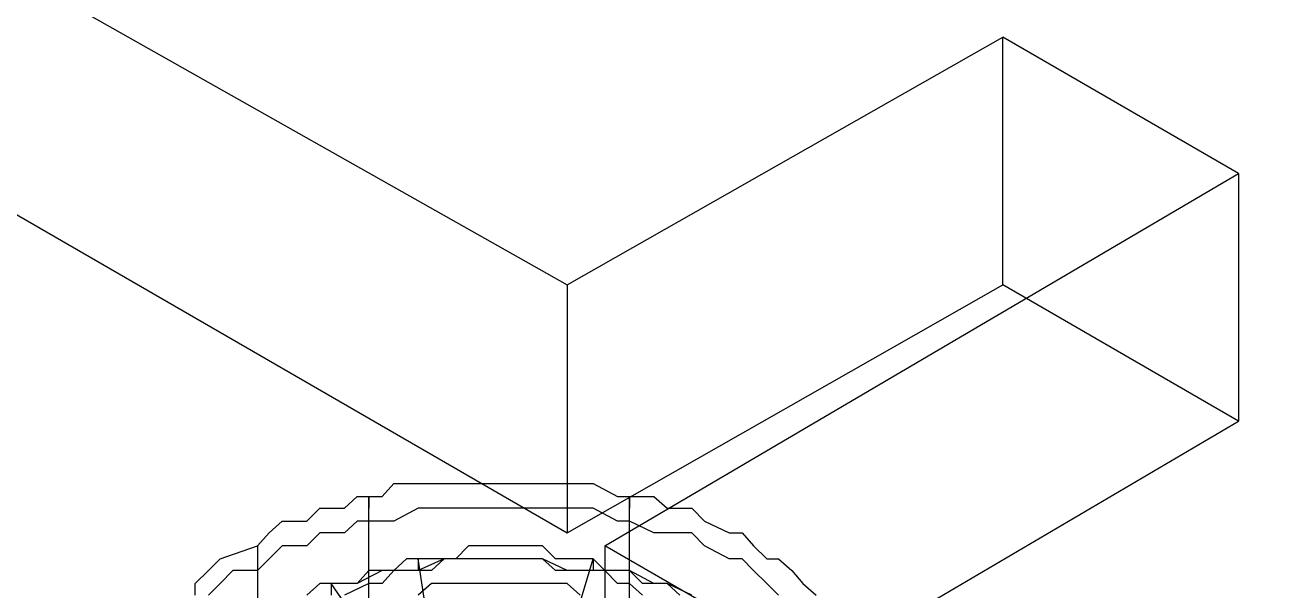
# Model space of a CAD drawing. Header units: millimetres. Extents: x 0 to 2112, y 8 to 1252.
# Drawn here: x 1486.03 to 1512.54, y 238.68 to 250.68 of the extents above; entities that cross this region are included whole.
import ezdxf

# ---------------------------------------------------------------- set-up
doc = ezdxf.new("R2010")
doc.units = ezdxf.units.MM
doc.layers.get('0').update_dxf_attribs({"linetype": 'CONTINUOUS'})

msp = doc.modelspace()

# ---------------------------------------------------------------- linework, layer by layer
at = {"color": 9}
for p, q in [((1477.5, 256.483), (1497.56, 245.16)), ((1477.5, 256.483), (1497.56, 245.16)), ((1477.5, 251.468), (1497.56, 239.897)), ((1477.5, 251.468), (1497.56, 239.897)), ((1497.56, 245.16), (1506.82, 250.421)), ((1497.56, 245.16), (1506.82, 250.421)), ((1511.83, 247.529), (1506.82, 250.421)), ((1511.83, 247.529), (1506.82, 250.421)), ((1506.82, 245.16), (1506.82, 250.421)), ((1506.82, 245.16), (1506.82, 250.421)), ((1498.36, 239.621), (1511.83, 247.529)), ((1498.36, 239.621), (1511.83, 247.529)), ((1511.83, 247.529), (1511.83, 242.266)), ((1511.83, 247.529), (1511.83, 242.266)), ((1497.56, 239.897), (1506.82, 245.16)), ((1497.56, 245.16), (1497.56, 239.897)), ((1497.56, 245.16), (1497.56, 239.897)), ((1497.56, 239.897), (1506.82, 245.16)), ((1511.83, 242.266), (1506.82, 245.16)), ((1511.83, 242.266), (1506.82, 245.16)), ((1498.36, 234.359), (1511.83, 242.266)), ((1498.36, 234.359), (1511.83, 242.266)), ((1493.62, 240.669), (1493.87, 240.944)), ((1493.62, 240.669), (1493.87, 240.944)), ((1493.87, 240.944), (1494.39, 240.944)), ((1493.87, 240.944), (1494.39, 240.944)), ((1494.39, 240.944), (1494.94, 240.944)), ((1494.39, 240.944), (1494.94, 240.944)), ((1494.94, 240.944), (1495.46, 240.944)), ((1494.94, 240.944), (1495.46, 240.944)), ((1495.46, 240.944), (1495.71, 240.944)), ((1495.46, 240.944), (1495.71, 240.944)), ((1495.71, 240.944), (1496.26, 240.944)), ((1495.71, 240.944), (1496.26, 240.944)), ((1496.26, 240.944), (1496.79, 240.944)), ((1496.26, 240.944), (1496.79, 240.944)), ((1496.79, 240.944), (1497.03, 240.944)), ((1496.79, 240.944), (1497.03, 240.944)), ((1497.03, 240.944), (1497.56, 240.944)), ((1497.03, 240.944), (1497.56, 240.944)), ((1497.56, 240.944), (1498.11, 240.944)), ((1497.56, 240.944), (1498.11, 240.944)), ((1498.11, 240.944), (1498.63, 240.669)), ((1498.11, 240.944), (1498.63, 240.669)), ((1492.82, 240.421), (1493.09, 240.669)), ((1492.82, 240.421), (1493.09, 240.669)), ((1493.09, 240.669), (1493.62, 240.669)), ((1493.09, 240.669), (1493.62, 240.669)), ((1493.34, 236.206), (1493.34, 240.669)), ((1493.34, 240.669), (1493.34, 240.421)), ((1498.63, 240.669), (1498.88, 240.669)), ((1498.63, 240.669), (1498.88, 240.669)), ((1498.88, 236.206), (1498.88, 240.669)), ((1498.88, 240.669), (1498.88, 240.421)), ((1498.88, 240.669), (1499.4, 240.669)), ((1498.88, 240.669), (1499.4, 240.669)), ((1499.4, 240.669), (1499.68, 240.421)), ((1499.4, 240.669), (1499.68, 240.421)), ((1492.02, 240.145), (1492.3, 240.421)), ((1492.02, 240.145), (1492.3, 240.421)), ((1492.3, 240.421), (1492.82, 240.421)), ((1492.3, 240.421), (1492.82, 240.421)), ((1494.39, 240.421), (1493.87, 240.145)), ((1494.94, 240.421), (1494.39, 240.421)), ((1495.46, 240.421), (1494.94, 240.421)), ((1495.71, 240.421), (1495.46, 240.421)), ((1496.26, 240.421), (1495.71, 240.421)), ((1496.79, 240.421), (1496.26, 240.421)), ((1497.03, 240.421), (1496.79, 240.421)), ((1497.56, 240.421), (1497.03, 240.421)), ((1498.11, 240.421), (1497.56, 240.421)), ((1498.63, 240.145), (1498.11, 240.421)), ((1499.68, 240.421), (1500.21, 240.421)), ((1499.68, 240.421), (1500.21, 240.421)), ((1500.21, 240.421), (1500.48, 240.145)), ((1500.21, 240.421), (1500.48, 240.145)), ((1491.22, 239.897), (1491.5, 240.145)), ((1491.22, 239.897), (1491.5, 240.145)), ((1491.5, 240.145), (1492.02, 240.145)), ((1491.5, 240.145), (1492.02, 240.145)), ((1493.09, 240.145), (1492.82, 239.897)), ((1493.62, 240.145), (1493.09, 240.145)), ((1493.87, 240.145), (1493.62, 240.145)), ((1498.88, 240.145), (1498.63, 240.145)), ((1499.4, 239.897), (1498.88, 240.145)), ((1500.48, 240.145), (1501, 239.897)), ((1500.48, 240.145), (1501, 239.897)), ((1490.97, 239.621), (1491.22, 239.897)), ((1490.97, 239.621), (1491.22, 239.897)), ((1492.3, 239.897), (1492.02, 239.621)), ((1492.82, 239.897), (1492.3, 239.897)), ((1499.68, 239.897), (1499.4, 239.897)), ((1500.21, 239.897), (1499.68, 239.897)), ((1500.48, 239.621), (1500.21, 239.897)), ((1501, 239.897), (1501.28, 239.897)), ((1501, 239.897), (1501.28, 239.897)), ((1501.28, 239.897), (1501.52, 239.621)), ((1501.28, 239.897), (1501.52, 239.621)), ((1490.18, 239.346), (1490.97, 239.621)), ((1490.18, 239.346), (1490.97, 239.621)), ((1491.5, 239.621), (1490.97, 239.098)), ((1490.97, 239.621), (1490.97, 235.131)), ((1490.97, 239.621), (1490.97, 235.131)), ((1492.02, 239.621), (1491.5, 239.621)), ((1495.46, 239.621), (1495.19, 239.346)), ((1495.46, 239.621), (1495.19, 239.346)), ((1495.71, 239.621), (1495.46, 239.621)), ((1495.71, 239.621), (1495.46, 239.621)), ((1495.99, 239.621), (1495.71, 239.621)), ((1495.99, 239.621), (1495.71, 239.621)), ((1496.26, 239.621), (1495.99, 239.621)), ((1496.26, 239.621), (1495.99, 239.621)), ((1496.79, 239.621), (1496.26, 239.621)), ((1496.79, 239.621), (1496.26, 239.621)), ((1497.03, 239.621), (1496.79, 239.621)), ((1497.03, 239.621), (1496.79, 239.621)), ((1497.31, 239.346), (1497.03, 239.621)), ((1497.31, 239.346), (1497.03, 239.621)), ((1540.35, 215.375), (1498.36, 239.621)), ((1498.36, 239.621), (1498.36, 234.359)), ((1540.35, 215.375), (1498.36, 239.621)), ((1498.36, 239.621), (1498.36, 234.359)), ((1501, 239.346), (1500.48, 239.621)), ((1501.52, 239.621), (1501.8, 239.346)), ((1501.52, 239.621), (1501.8, 239.346)), ((1489.93, 239.098), (1490.18, 239.346)), ((1489.93, 239.098), (1490.18, 239.346)), ((1494.14, 239.346), (1493.87, 239.098)), ((1494.14, 239.346), (1493.87, 239.098)), ((1494.39, 239.346), (1494.14, 239.346)), ((1494.39, 239.346), (1494.14, 239.346)), ((1494.94, 239.346), (1494.39, 239.098)), ((1494.67, 239.346), (1494.39, 239.346)), ((1494.67, 237.527), (1494.39, 239.346)), ((1494.39, 239.346), (1494.39, 239.098)), ((1494.67, 239.346), (1494.39, 239.346)), ((1494.94, 239.346), (1494.67, 239.346)), ((1494.94, 239.346), (1494.67, 239.098)), ((1494.94, 239.346), (1494.67, 239.346)), ((1495.46, 239.346), (1494.94, 239.346)), ((1495.19, 239.346), (1494.94, 239.346)), ((1495.46, 239.346), (1494.94, 239.346)), ((1495.19, 239.346), (1494.94, 239.346)), ((1495.71, 239.346), (1495.46, 239.346)), ((1495.71, 239.346), (1495.46, 239.346)), ((1496.26, 239.346), (1495.71, 239.346)), ((1495.99, 239.346), (1495.71, 239.346)), ((1496.26, 239.346), (1495.99, 239.346)), ((1496.79, 239.346), (1496.26, 239.346)), ((1496.51, 239.346), (1496.26, 239.346)), ((1496.79, 239.346), (1496.51, 239.346)), ((1497.03, 239.346), (1496.79, 239.346)), ((1497.03, 239.346), (1496.79, 239.346)), ((1497.56, 239.098), (1497.03, 239.346)), ((1497.31, 239.098), (1497.03, 239.346)), ((1497.56, 239.346), (1497.31, 239.346)), ((1497.56, 239.346), (1497.31, 239.346)), ((1497.83, 239.346), (1497.56, 239.346)), ((1497.56, 237.527), (1498.11, 239.346)), ((1497.83, 239.346), (1497.56, 239.346)), ((1498.11, 239.346), (1497.83, 239.346)), ((1498.11, 239.346), (1497.83, 239.346)), ((1498.36, 239.098), (1498.11, 239.346)), ((1498.11, 239.346), (1498.11, 239.098)), ((1498.36, 239.098), (1498.11, 239.346)), ((1501.28, 239.346), (1501, 239.346)), ((1501.52, 239.098), (1501.28, 239.346)), ((1501.8, 239.346), (1502.05, 239.346)), ((1501.8, 239.346), (1502.05, 239.346)), ((1502.05, 239.346), (1502.33, 239.098)), ((1502.05, 239.346), (1502.33, 239.098)), ((1489.65, 238.822), (1489.93, 239.098)), ((1489.65, 238.822), (1489.93, 239.098)), ((1490.45, 239.098), (1490.18, 238.822)), ((1490.97, 239.098), (1490.45, 239.098)), ((1490.97, 239.098), (1490.97, 238.822)), ((1493.62, 239.098), (1493.09, 238.822)), ((1493.34, 239.098), (1493.09, 238.822)), ((1493.34, 239.098), (1493.09, 238.822)), ((1493.62, 239.098), (1493.34, 239.098)), ((1493.62, 239.098), (1493.34, 239.098)), ((1493.87, 239.098), (1493.62, 239.098)), ((1493.87, 239.098), (1493.62, 239.098)), ((1493.87, 239.098), (1493.62, 238.822)), ((1493.87, 239.098), (1493.62, 239.098)), ((1494.39, 239.098), (1493.87, 239.098)), ((1494.14, 239.098), (1493.87, 239.098)), ((1494.39, 239.098), (1494.14, 239.098)), ((1494.67, 239.098), (1494.39, 239.098)), ((1497.56, 239.098), (1497.31, 239.098)), ((1498.11, 239.098), (1497.56, 239.098)), ((1497.83, 239.098), (1497.56, 239.098)), ((1498.11, 239.098), (1497.83, 239.098)), ((1498.63, 239.098), (1498.11, 239.098)), ((1498.36, 239.098), (1498.11, 239.098)), ((1498.63, 239.098), (1498.36, 239.098)), ((1498.63, 238.822), (1498.36, 239.098)), ((1498.63, 239.098), (1498.36, 239.098)), ((1498.88, 239.098), (1498.63, 239.098)), ((1498.88, 239.098), (1498.63, 239.098)), ((1498.88, 239.098), (1498.63, 239.098)), ((1499.4, 238.822), (1498.88, 239.098)), ((1499.16, 238.822), (1498.88, 239.098)), ((1499.16, 238.822), (1498.88, 239.098)), ((1501.8, 238.822), (1501.52, 239.098)), ((1502.33, 239.098), (1502.57, 238.822)), ((1502.33, 239.098), (1502.57, 238.822)), ((1489.65, 238.574), (1489.65, 238.822)), ((1489.65, 238.574), (1489.65, 238.822)), ((1490.18, 238.822), (1489.93, 238.574)), ((1492.3, 238.822), (1492.02, 238.574)), ((1492.82, 238.822), (1492.3, 238.822)), ((1492.54, 238.822), (1492.54, 238.574)), ((1493.09, 238.822), (1492.54, 238.822)), ((1492.54, 238.822), (1492.54, 238.574)), ((1493.62, 237.251), (1492.54, 238.822)), ((1493.09, 238.822), (1492.54, 238.822)), ((1493.62, 237.251), (1492.54, 238.822)), ((1493.09, 238.822), (1492.82, 238.822)), ((1493.34, 238.822), (1492.82, 238.574)), ((1493.62, 238.822), (1493.34, 238.822)), ((1493.34, 238.822), (1493.34, 238.822)), ((1494.67, 238.822), (1494.39, 238.574)), ((1494.94, 238.822), (1494.67, 238.822)), ((1495.19, 238.822), (1494.94, 238.822)), ((1495.46, 238.822), (1495.19, 238.822)), ((1495.71, 238.822), (1495.46, 238.822)), ((1495.99, 238.822), (1495.71, 238.822)), ((1496.26, 238.822), (1495.99, 238.822)), ((1496.51, 238.822), (1496.26, 238.822)), ((1496.79, 238.822), (1496.51, 238.822)), ((1497.03, 238.822), (1496.79, 238.822)), ((1497.31, 238.822), (1497.03, 238.822)), ((1497.56, 238.822), (1497.31, 238.822)), ((1497.83, 238.574), (1497.56, 238.822)), ((1498.88, 238.822), (1498.63, 238.822)), ((1499.16, 238.574), (1498.88, 238.822)), ((1499.4, 238.822), (1499.16, 238.822)), ((1499.4, 238.822), (1499.16, 238.822)), ((1499.68, 238.822), (1499.4, 238.822)), ((1499.68, 238.822), (1499.4, 238.822)), ((1499.68, 238.822), (1499.4, 238.822)), ((1500.21, 238.574), (1499.68, 238.822)), ((1499.95, 238.574), (1499.68, 238.822)), ((1499.95, 238.574), (1499.68, 238.822)), ((1502.05, 238.574), (1501.8, 238.822)), ((1502.57, 238.822), (1502.85, 238.574)), ((1502.57, 238.822), (1502.85, 238.574))]:
    msp.add_line(p, q, dxfattribs=at)

doc.saveas('drawing.dxf')
